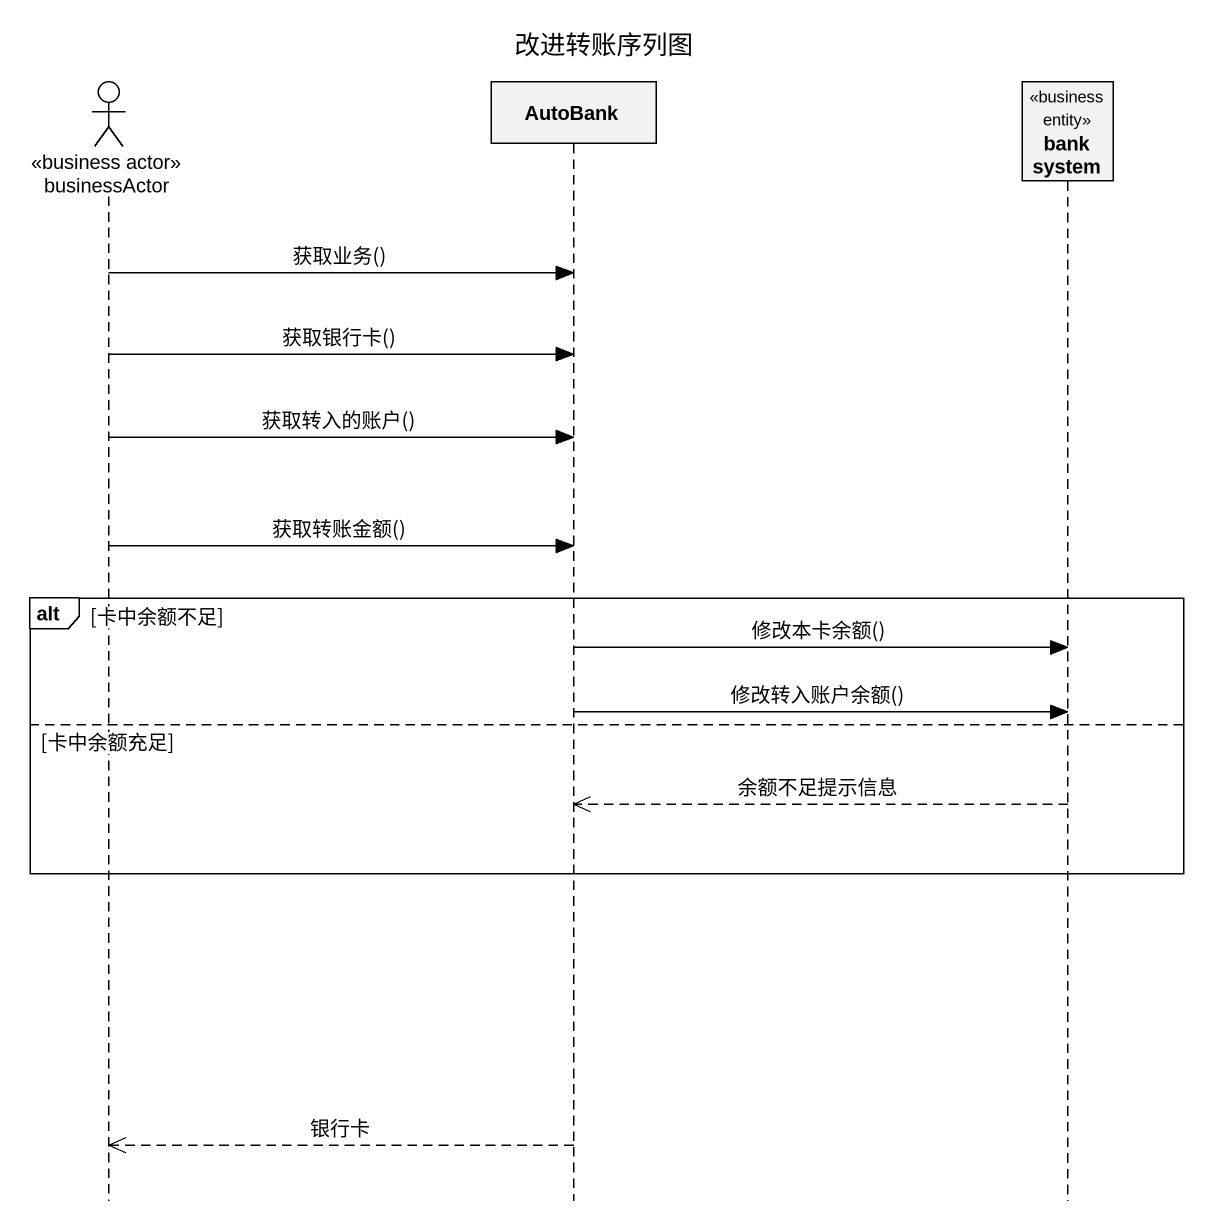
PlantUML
@startuml
title 改进转账序列图
hide footbox
actor businessActor <<business actor>>
participant AutoBank
participant "bank system" as bank_system <<business entity>>

businessActor -> AutoBank : 获取业务()
businessActor -> AutoBank : 获取银行卡()
businessActor -> AutoBank : 获取转入的账户()
businessActor -> AutoBank : 获取转账金额()
alt 卡中余额不足
  AutoBank -> bank_system : 修改本卡余额()
  AutoBank -> bank_system : 修改转入账户余额()
else 卡中余额充足
  bank_system -->> AutoBank : 余额不足提示信息
end
AutoBank -->> businessActor : 银行卡
@enduml
